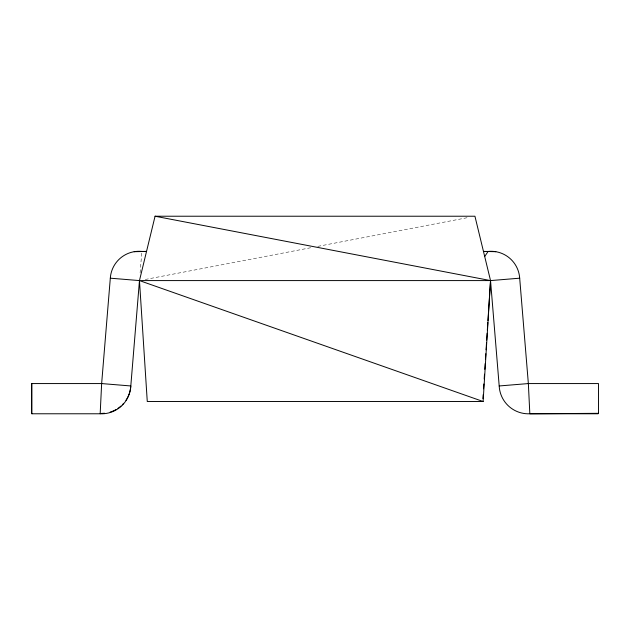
<?xml version="1.0" encoding="UTF-8"?>
<svg xmlns="http://www.w3.org/2000/svg" width="630" height="630" viewBox="0 0 630 630"><rect width="100%" height="100%" fill="white"/><g stroke="black" fill="none" stroke-linecap="round" stroke-linejoin="round"><path stroke-width="0.47" stroke-dasharray="3.15 2.36" d="M140.104 272.814L141.781 252.402M145.254 279.476L312.984 247.299M317.803 246.369L469.145 217.334"/><path stroke-width="0.94" d="M100.17 413.776A29.256 29.256 0 0 0 130.804 385.962L101.643 383.568L31.5 383.568L31.5 413.319L31.91 413.776L100.17 413.776L101.643 383.568L110.313 278.192L139.466 280.586L147.27 401.507L483.115 401.507L490.534 280.586L474.933 216.224L155.067 216.224L139.466 280.586L130.804 385.962A29.256 29.256 0 0 1 125.969 400.318M482.919 398.585L483.171 394.679M483.549 388.828L483.864 383.953M484.179 379.079L484.494 374.204M484.809 369.33L485.187 363.478M485.439 359.572L485.817 353.721M486.069 349.823L486.51 342.996M486.699 340.074L487.14 333.246M487.321 330.317L487.825 322.521M487.951 320.568L490.534 280.586L519.687 278.192L528.357 383.568L529.83 413.776L598.091 413.776L598.5 413.319L598.5 383.568L528.357 383.568L499.196 385.962L490.534 280.586L155.067 216.224M484.698 256.512L488.14 251.425A28.767 28.767 0 0 1 519.687 278.192M134.198 251.693L146.538 251.425L141.86 251.425A28.767 28.767 0 0 0 110.313 278.192M598.5 413.319L529.83 413.776A29.256 29.256 0 0 1 499.196 385.962M488.14 251.425L483.462 251.425L495.802 251.693M490.534 280.586L139.466 280.586L483.115 401.507M31.91 383.568L31.91 413.776M123.645 403.358A29.256 29.256 0 0 1 122.338 404.759M120.944 406.066A29.256 29.256 0 0 1 117.92 408.405M116.29 409.421A29.256 29.256 0 0 1 110.163 412.099M104.548 413.225A29.256 29.256 0 0 1 101.666 413.374"/></g></svg>
